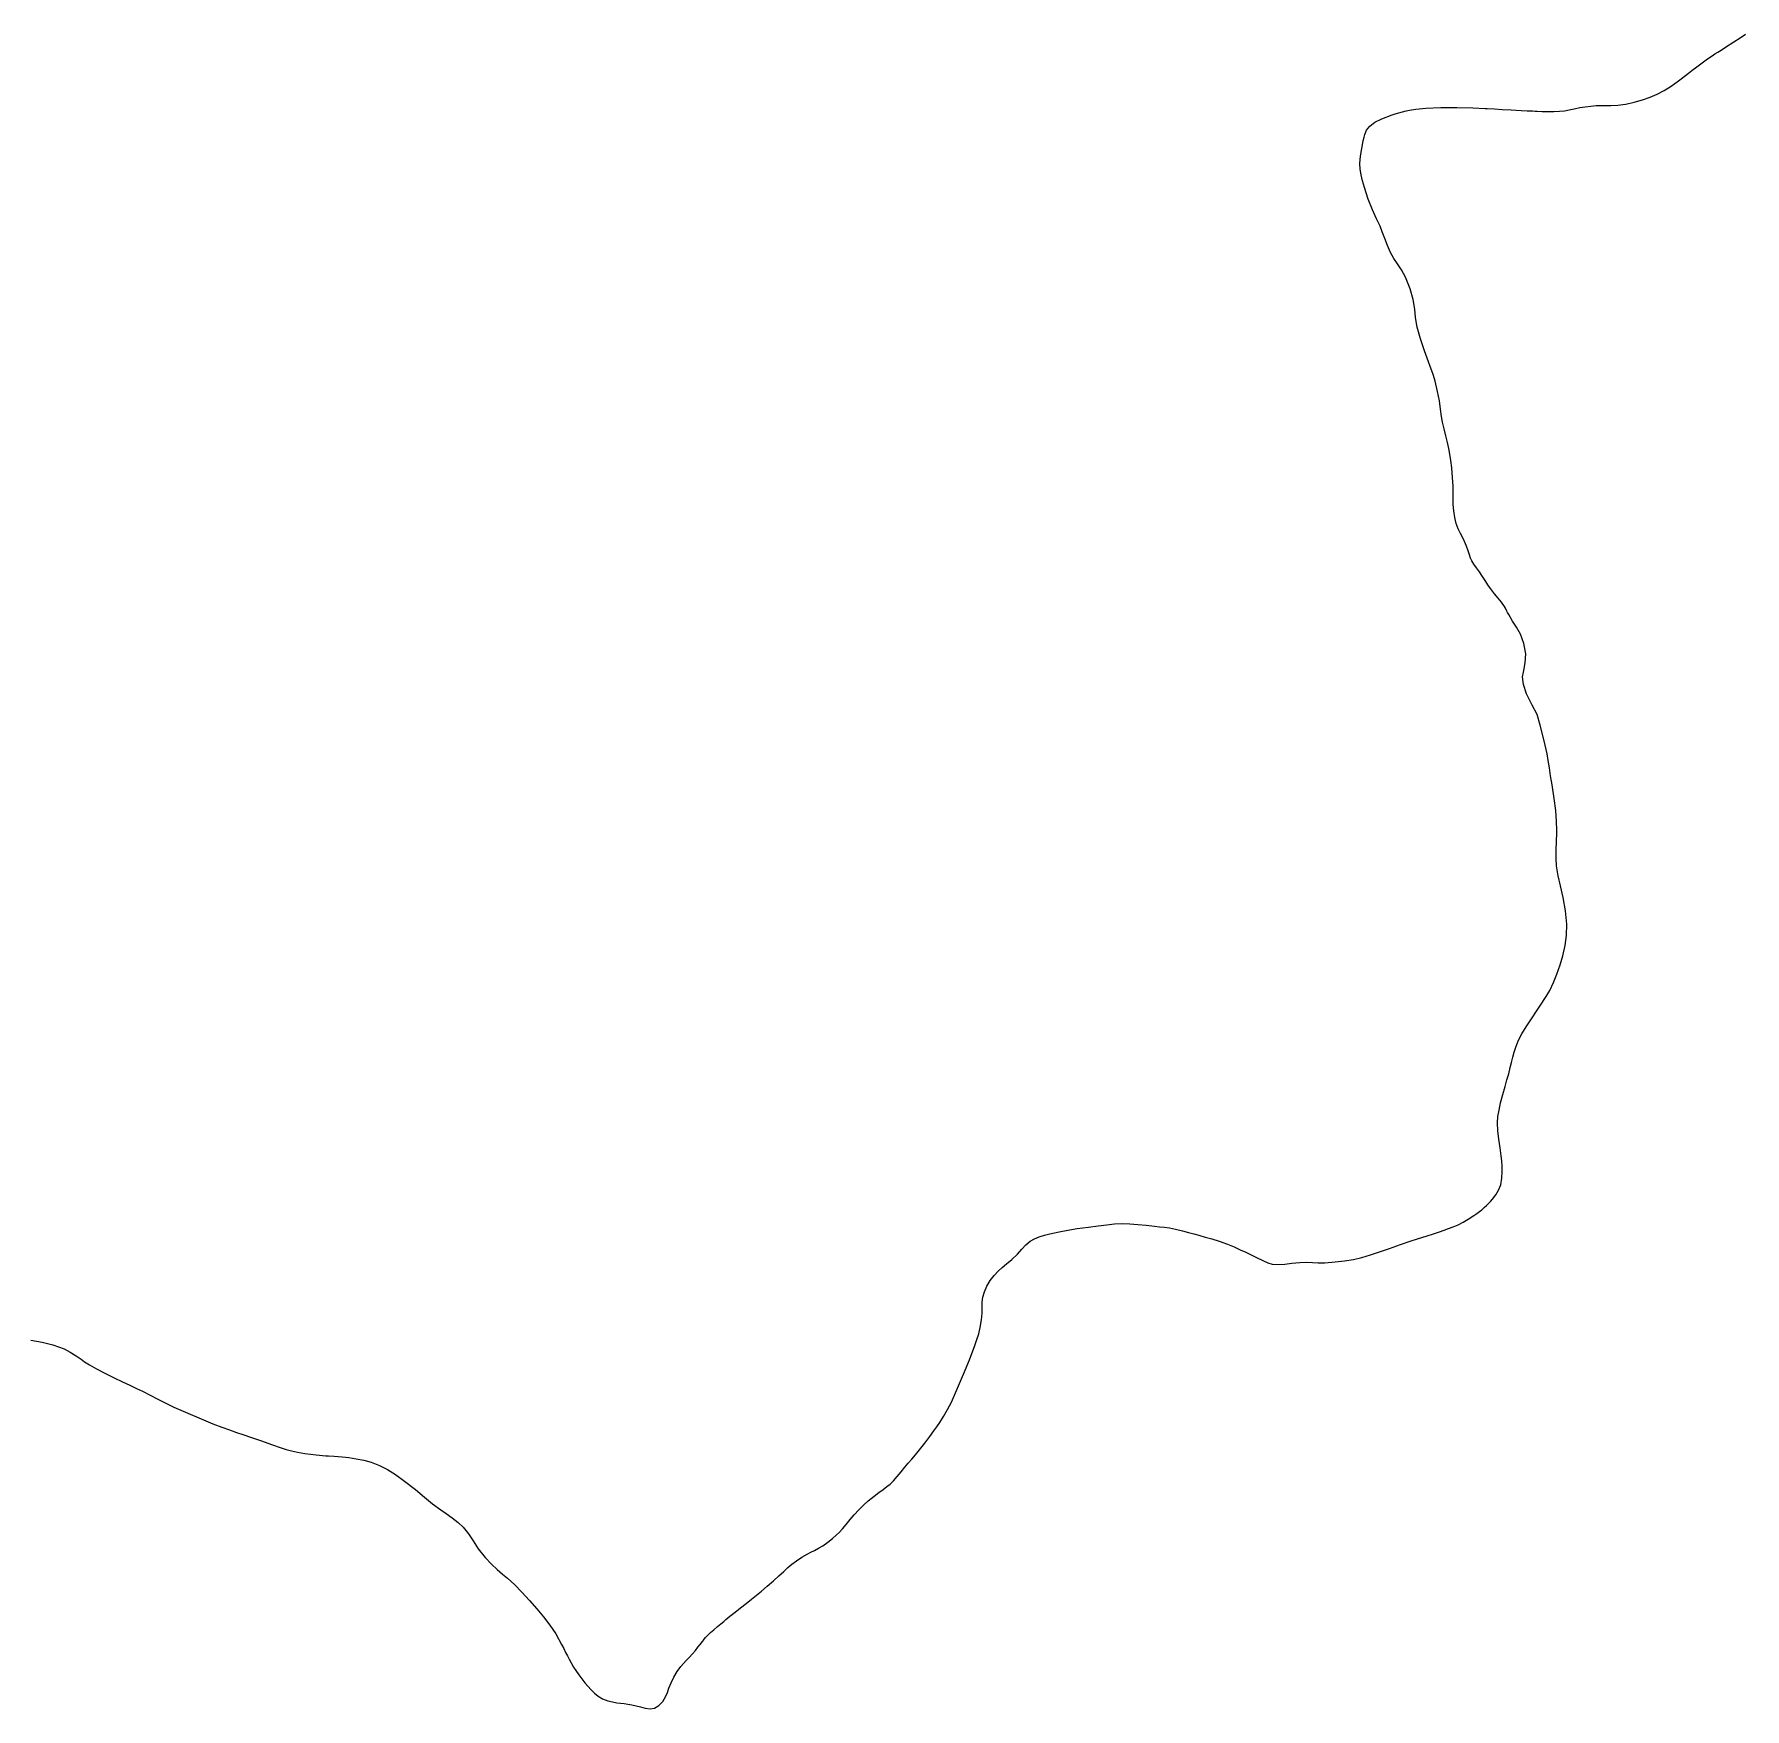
# Model space of a CAD drawing. Header units: inches. Extents: x 11258954 to 11313122, y 3645444 to 3695200.
# Drawn here: x 11274719 to 11275770, y 3692740 to 3693769 of the extents above; entities that cross this region are included whole.
import ezdxf

# ---------------------------------------------------------------- set-up
doc = ezdxf.new("R2010")
doc.units = ezdxf.units.IN
doc.header["$MEASUREMENT"] = 0
for name, color, linetype in [('CorporateLimit', 22, 'Continuous'), ('VotingPrecinct', 233, 'Continuous'), ('Ward', 133, 'Continuous')]:
    doc.layers.add(name, color=color, linetype=linetype)

msp = doc.modelspace()

# ---------------------------------------------------------------- linework, layer by layer
at = {"layer": 'CorporateLimit'}
msp.add_polyline3d([(11274717.0625, 3692966.5625, 0), (11274724.1565, 3692965.3125, 0), (11274730.6875, 3692963.8125, 0), (11274737.5625, 3692961.1875, 0), (11274741.2815, 3692959.1875, 0), (11274744.9065, 3692957, 0), (11274748, 3692954.9375, 0), (11274750.1875, 3692953.375, 0), (11274753.1565, 3692951.4375, 0), (11274757.4065, 3692949.0625, 0), (11274762.594, 3692946.375, 0), (11274768.375, 3692943.5625, 0), (11274773.5315, 3692941.0625, 0), (11274778, 3692938.9375, 0), (11274782, 3692937, 0), (11274785.7815, 3692935.1875, 0), (11274795.125, 3692930.3125, 0), (11274805.0625, 3692925.4375, 0), (11274829, 3692915.1875, 0), (11274834.4065, 3692913.1875, 0), (11274839.25, 3692911.4375, 0), (11274843.5625, 3692909.875, 0), (11274847.4065, 3692908.5625, 0), (11274852.6565, 3692906.75, 0), (11274858.7815, 3692904.6875, 0), (11274865.094, 3692902.5625, 0), (11274871, 3692900.5625, 0), (11274874.125, 3692899.5, 0), (11274877.2815, 3692898.5625, 0), (11274880.9065, 3692897.75, 0), (11274885.4065, 3692897, 0), (11274892.5625, 3692896.125, 0), (11274898.5, 3692895.625, 0), (11274900.0315, 3692895.5, 0), (11274903.625, 3692895.3125, 0), (11274908.4065, 3692895, 0), (11274912.469, 3692894.5625, 0), (11274917.0315, 3692893.8125, 0), (11274921.719, 3692892.8125, 0), (11274926.219, 3692891.5625, 0), (11274931.4065, 3692889.625, 0), (11274936.219, 3692887.25, 0), (11274941.1565, 3692884.0625, 0), (11274946.8125, 3692880, 0), (11274953.469, 3692874.8125, 0), (11274959.0315, 3692870.1875, 0), (11274964.0315, 3692866.125, 0), (11274969.0315, 3692862.375, 0), (11274972.4375, 3692860.0625, 0), (11274976.094, 3692857.4375, 0), (11274979.6875, 3692854.6875, 0), (11274982.844, 3692851.75, 0), (11274986.125, 3692847.6875, 0), (11274988.9375, 3692843.25, 0), (11274992.0315, 3692838.4375, 0), (11274996.219, 3692833.1875, 0), (11275000.125, 3692829.0625, 0), (11275003.719, 3692825.75, 0), (11275007, 3692822.9375, 0), (11275010.0315, 3692820.375, 0), (11275014.2815, 3692816.4375, 0), (11275018.9065, 3692811.75, 0), (11275023.5625, 3692806.6875, 0), (11275028.0315, 3692801.5625, 0), (11275032.1875, 3692796.625, 0), (11275035.969, 3692791.625, 0), (11275039.625, 3692786.125, 0), (11275043.25, 3692779.75, 0), (11275044.5625, 3692777.1875, 0), (11275045.75, 3692774.8125, 0), (11275046.8125, 3692772.625, 0), (11275047.844, 3692770.5625, 0), (11275050.5625, 3692765.8125, 0), (11275053.9065, 3692760.9375, 0), (11275057.594, 3692756.125, 0), (11275061.4375, 3692751.75, 0), (11275063.469, 3692749.6875, 0), (11275065.6875, 3692747.875, 0), (11275068.344, 3692746.375, 0), (11275071.6565, 3692745.125, 0), (11275074.5625, 3692744.375, 0), (11275077.125, 3692743.9375, 0), (11275079.4375, 3692743.625, 0), (11275081.6565, 3692743.375, 0), (11275083.969, 3692743.0625, 0), (11275086.4375, 3692742.5625, 0), (11275089, 3692742, 0), (11275091.6565, 3692741.375, 0), (11275094.6565, 3692740.625, 0), (11275097.594, 3692740.1875, 0), (11275100.4065, 3692740.5625, 0), (11275103.0625, 3692742.125, 0), (11275105.4065, 3692744.75, 0), (11275107.094, 3692747.5, 0), (11275108.3125, 3692750.25, 0), (11275109.25, 3692752.9375, 0), (11275110.5625, 3692756.1875, 0), (11275112.2815, 3692759.6875, 0), (11275114.2815, 3692763.0625, 0), (11275116.469, 3692766.125, 0), (11275118.0625, 3692768, 0), (11275119.75, 3692769.75, 0), (11275121.594, 3692771.6875, 0), (11275123.6565, 3692773.9375, 0), (11275125.5, 3692776.0625, 0), (11275127.0625, 3692777.9375, 0), (11275128.469, 3692779.75, 0), (11275129.844, 3692781.5625, 0), (11275129.9375, 3692781.6875, 0), (11275130.0315, 3692781.8125, 0), (11275130.1565, 3692782, 0), (11275130.25, 3692782.125, 0), (11275131.6565, 3692783.875, 0), (11275133.1565, 3692785.4375, 0), (11275134.844, 3692787, 0), (11275136.875, 3692788.75, 0), (11275139.094, 3692790.625, 0), (11275141.094, 3692792.3125, 0), (11275142.844, 3692793.75, 0), (11275144.25, 3692794.9375, 0), (11275146.719, 3692797, 0), (11275149.875, 3692799.5, 0), (11275153.2815, 3692802.25, 0), (11275156.6565, 3692804.9375, 0), (11275159.875, 3692807.5, 0), (11275162.9375, 3692809.9375, 0), (11275166.094, 3692812.5, 0), (11275169.6565, 3692815.5625, 0), (11275173.375, 3692818.8125, 0), (11275176.75, 3692821.875, 0), (11275179.75, 3692824.5625, 0), (11275182.2815, 3692826.9375, 0), (11275184.625, 3692828.9375, 0), (11275187.5625, 3692831.125, 0), (11275190.8125, 3692833.3125, 0), (11275194.0625, 3692835.1875, 0), (11275196.4065, 3692836.375, 0), (11275198.6875, 3692837.5, 0), (11275201.0625, 3692838.75, 0), (11275203.6875, 3692840.375, 0), (11275206.844, 3692842.625, 0), (11275209.6565, 3692844.8125, 0), (11275212.0315, 3692846.8125, 0), (11275213.875, 3692848.5625, 0), (11275215.8125, 3692850.6875, 0), (11275218.125, 3692853.375, 0), (11275220.594, 3692856.4375, 0), (11275223.094, 3692859.375, 0), (11275225.875, 3692862.4375, 0), (11275228.6565, 3692865.1875, 0), (11275231.6875, 3692867.875, 0), (11275235.2815, 3692870.75, 0), (11275238.125, 3692872.9375, 0), (11275240.7815, 3692874.875, 0), (11275243.125, 3692876.625, 0), (11275245.094, 3692878.1875, 0), (11275247.1875, 3692880.25, 0), (11275249.469, 3692882.875, 0), (11275251.8125, 3692885.75, 0), (11275254.094, 3692888.5625, 0), (11275256.25, 3692891.125, 0), (11275258.375, 3692893.5625, 0), (11275260.625, 3692896.1875, 0), (11275263.094, 3692899.1875, 0), (11275266.4065, 3692903.375, 0), (11275269.4375, 3692907.375, 0), (11275271.969, 3692910.8125, 0), (11275273.875, 3692913.375, 0), (11275275.625, 3692916, 0), (11275277.8125, 3692919.6875, 0), (11275280.2815, 3692923.9375, 0), (11275282.875, 3692928.5625, 0), (11275286.594, 3692937.1875, 0), (11275290.25, 3692945.8125, 0), (11275293.7815, 3692954.5, 0), (11275297.094, 3692963.375, 0), (11275298.4065, 3692967, 0), (11275299.5625, 3692970.5, 0), (11275300.5315, 3692974.3125, 0), (11275301.2815, 3692979, 0), (11275301.594, 3692983.1875, 0), (11275301.6565, 3692986.75, 0), (11275301.75, 3692989.9375, 0), (11275302.094, 3692993, 0), (11275303.0315, 3692996.375, 0), (11275304.5625, 3692999.8125, 0), (11275306.625, 3693003.1875, 0), (11275309.094, 3693006.375, 0), (11275311.5625, 3693009, 0), (11275314, 3693011.1875, 0), (11275316.6875, 3693013.4375, 0), (11275319.9065, 3693016.1875, 0), (11275323.2815, 3693019.5, 0), (11275325.969, 3693022.5, 0), (11275328.4065, 3693025.1875, 0), (11275331.094, 3693027.375, 0), (11275333.75, 3693028.8125, 0), (11275336.75, 3693030, 0), (11275339.969, 3693031, 0), (11275343.3125, 3693031.8125, 0), (11275349.0315, 3693033.125, 0), (11275354.375, 3693034.1875, 0), (11275360.094, 3693035.125, 0), (11275366.9065, 3693036, 0), (11275372.969, 3693036.75, 0), (11275378.219, 3693037.4375, 0), (11275383, 3693038, 0), (11275387.719, 3693038.1875, 0), (11275392.4375, 3693038.0625, 0), (11275397.4065, 3693037.6875, 0), (11275402.469, 3693037.1875, 0), (11275407.5315, 3693036.625, 0), (11275410.6875, 3693036.3125, 0), (11275413.6565, 3693036, 0), (11275416.844, 3693035.5625, 0), (11275420.5315, 3693034.8125, 0), (11275424.719, 3693033.8125, 0), (11275428.344, 3693032.8125, 0), (11275431.625, 3693031.875, 0), (11275434.719, 3693031, 0), (11275438.6565, 3693029.9375, 0), (11275442.844, 3693028.8125, 0), (11275447.344, 3693027.4375, 0), (11275452.3125, 3693025.625, 0), (11275456.594, 3693023.875, 0), (11275460.1875, 3693022.1875, 0), (11275463.6875, 3693020.5625, 0), (11275467.719, 3693018.625, 0), (11275471.0625, 3693017, 0), (11275473.3025, 3693015.8685, 0), (11275474.1565, 3693015.4375, 0), (11275477.094, 3693014.1875, 0), (11275479.9375, 3693013.375, 0), (11275483.625, 3693013.0625, 0), (11275487.5625, 3693013.375, 0), (11275491.875, 3693013.9375, 0), (11275496.75, 3693014.375, 0), (11275501, 3693014.4375, 0), (11275504.594, 3693014.3125, 0), (11275508.094, 3693014.125, 0), (11275512.125, 3693014.1875, 0), (11275518.5315, 3693014.625, 0), (11275524.375, 3693015.3125, 0), (11275529.8125, 3693016.25, 0), (11275534.9375, 3693017.375, 0), (11275540.3125, 3693018.9375, 0), (11275545.8125, 3693020.8125, 0), (11275551.844, 3693022.9375, 0), (11275558.75, 3693025.375, 0), (11275564.625, 3693027.375, 0), (11275569.6565, 3693029, 0), (11275574.4065, 3693030.5, 0), (11275579.5625, 3693032.1875, 0), (11275582.594, 3693033.1875, 0), (11275585.5, 3693034.1875, 0), (11275588.2815, 3693035.1875, 0), (11275590.969, 3693036.1875, 0), (11275594.0625, 3693037.5, 0), (11275597.094, 3693039.0625, 0), (11275600.2815, 3693040.875, 0), (11275603.75, 3693043.1875, 0), (11275605.594, 3693044.5, 0), (11275607.219, 3693045.625, 0), (11275608.6875, 3693046.75, 0), (11275610.1565, 3693048, 0), (11275611.5, 3693049.25, 0), (11275612.7815, 3693050.5625, 0), (11275614, 3693051.875, 0), (11275615.1565, 3693053.1875, 0), (11275617.25, 3693055.8125, 0), (11275618.969, 3693058.6875, 0), (11275620.25, 3693062.0625, 0), (11275620.969, 3693066.1875, 0), (11275621.219, 3693070.1875, 0), (11275621.1875, 3693073.5625, 0), (11275620.9375, 3693076.6875, 0), (11275620.5625, 3693079.8125, 0), (11275619.844, 3693084.8125, 0), (11275619.125, 3693090, 0), (11275618.5625, 3693095.125, 0), (11275618.375, 3693100, 0), (11275618.594, 3693103.9375, 0), (11275619.219, 3693107.9375, 0), (11275620.219, 3693112.3125, 0), (11275621.5625, 3693117.4375, 0), (11275622.9375, 3693122.375, 0), (11275624.094, 3693126.5, 0), (11275625.1565, 3693130.25, 0), (11275626.1565, 3693134, 0), (11275626.9375, 3693137.125, 0), (11275627.75, 3693140.375, 0), (11275628.594, 3693143.5625, 0), (11275629.5625, 3693146.625, 0), (11275631.25, 3693150.8125, 0), (11275633.3125, 3693154.75, 0), (11275635.9065, 3693159, 0), (11275639.1565, 3693164.0625, 0), (11275642.625, 3693169.3125, 0), (11275645.5625, 3693173.6875, 0), (11275646.9475, 3693175.8155, 0), (11275648.125, 3693177.625, 0), (11275650.375, 3693181.4375, 0), (11275652.6565, 3693186.1875, 0), (11275654.8125, 3693191.5, 0), (11275656.75, 3693197.125, 0), (11275658.375, 3693202.625, 0), (11275659.875, 3693208.9375, 0), (11275660.75, 3693215.25, 0), (11275660.875, 3693222.125, 0), (11275660.1565, 3693230.25, 0), (11275658.719, 3693238.5625, 0), (11275657.0625, 3693245.5625, 0), (11275655.5315, 3693251.8125, 0), (11275654.5625, 3693257.875, 0), (11275654.344, 3693262.5625, 0), (11275654.4375, 3693267.6875, 0), (11275654.625, 3693272.9375, 0), (11275654.7815, 3693278.0625, 0), (11275654.74, 3693279.918, 0), (11275654.625, 3693285.125, 0), (11275654.0315, 3693292, 0), (11275653.0625, 3693299.3125, 0), (11275651.7815, 3693307.6875, 0), (11275650.9375, 3693313.25, 0), (11275650.1875, 3693318.1875, 0), (11275649.469, 3693322.6875, 0), (11275648.7815, 3693326.6875, 0), (11275647.6565, 3693332, 0), (11275646.1565, 3693338, 0), (11275644.4065, 3693344.3125, 0), (11275642.5625, 3693350.875, 0), (11275639.5315, 3693356.5625, 0), (11275639.125, 3693357.375, 0), (11275636.1565, 3693363.5625, 0), (11275634.219, 3693369.25, 0), (11275633.75, 3693374.0625, 0), (11275634.2815, 3693376.9375, 0), (11275634.469, 3693378, 0), (11275635.344, 3693382.6875, 0), (11275635.625, 3693388.1875, 0), (11275634.5625, 3693394.5, 0), (11275632.4375, 3693400.1875, 0), (11275630.0625, 3693404.5625, 0), (11275627.594, 3693408.3125, 0), (11275625.1565, 3693412.3125, 0), (11275624.5, 3693413.5625, 0), (11275623.844, 3693414.875, 0), (11275623.219, 3693416.125, 0), (11275622.5625, 3693417.3125, 0), (11275620.8125, 3693419.875, 0), (11275618.7815, 3693422.375, 0), (11275616.5, 3693425.0625, 0), (11275613.969, 3693428.3125, 0), (11275612.375, 3693430.5625, 0), (11275611.125, 3693432.5625, 0), (11275609.969, 3693434.4375, 0), (11275608.75, 3693436.3125, 0), (11275607.1565, 3693438.625, 0), (11275605.4375, 3693441, 0), (11275603.844, 3693443.3125, 0), (11275602.5625, 3693445.3125, 0), (11275601.75, 3693447, 0), (11275601, 3693449, 0), (11275600.1875, 3693451.375, 0), (11275599.1565, 3693454.3125, 0), (11275597.344, 3693458.6875, 0), (11275595.6565, 3693462.0625, 0), (11275594.1875, 3693465, 0), (11275592.969, 3693468.125, 0), (11275592.0625, 3693471.9375, 0), (11275591.4375, 3693476, 0), (11275591.0625, 3693479.9375, 0), (11275590.969, 3693483.125, 0), (11275591, 3693486.8125, 0), (11275590.969, 3693491.25, 0), (11275590.719, 3693496.375, 0), (11275590.1565, 3693502.3125, 0), (11275589.5625, 3693507, 0), (11275588.969, 3693510.875, 0), (11275588.344, 3693514.375, 0), (11275587.5625, 3693517.9375, 0), (11275586.5625, 3693522.0625, 0), (11275585.5315, 3693526.375, 0), (11275584.594, 3693530.5, 0), (11275583.9375, 3693533.9375, 0), (11275583.3125, 3693538.375, 0), (11275582.5625, 3693543.5625, 0), (11275581.5, 3693549.375, 0), (11275579.9375, 3693555.6875, 0), (11275578.9065, 3693559.0625, 0), (11275577.9375, 3693562, 0), (11275576.969, 3693564.75, 0), (11275575.9375, 3693567.5, 0), (11275573.4375, 3693574.375, 0), (11275570.969, 3693581.75, 0), (11275569, 3693588.8125, 0), (11275567.9375, 3693594.75, 0), (11275567.4065, 3693599.875, 0), (11275566.4375, 3693605.8125, 0), (11275564.6565, 3693612.4375, 0), (11275561.75, 3693619.5, 0), (11275559.2815, 3693624, 0), (11275556.9065, 3693627.6875, 0), (11275554.625, 3693631.0625, 0), (11275552.5315, 3693634.75, 0), (11275550.6875, 3693638.875, 0), (11275549, 3693643.25, 0), (11275547.5, 3693647.375, 0), (11275546.1565, 3693650.75, 0), (11275544, 3693655.4375, 0), (11275541.469, 3693660.9375, 0), (11275538.875, 3693667.375, 0), (11275536.5315, 3693674.5625, 0), (11275535.4065, 3693678.6875, 0), (11275534.5, 3693682.3125, 0), (11275533.9375, 3693685.8125, 0), (11275533.75, 3693689.3125, 0), (11275534.094, 3693693.875, 0), (11275534.875, 3693698.625, 0), (11275535.844, 3693703.1875, 0), (11275536.3615, 3693705.4365, 0), (11275536.75, 3693707.125, 0), (11275537.8125, 3693709.8125, 0), (11275539.844, 3693712.375, 0), (11275542.9375, 3693714.6875, 0), (11275547.1565, 3693716.75, 0), (11275553.6565, 3693719.1875, 0), (11275555.5, 3693719.875, 0), (11275562.219, 3693721.75, 0), (11275564.25, 3693722.125, 0), (11275568.1565, 3693722.8125, 0), (11275574.1565, 3693723.375, 0), (11275583.4065, 3693723.6875, 0), (11275589.5315, 3693723.6875, 0), (11275593.4065, 3693723.6875, 0), (11275603.219, 3693723.5, 0), (11275610.719, 3693723.1875, 0), (11275611.969, 3693723.125, 0), (11275616.4375, 3693722.875, 0), (11275621.25, 3693722.5625, 0), (11275626.625, 3693722.25, 0), (11275632.75, 3693721.9375, 0), (11275636.5, 3693721.75, 0), (11275639.719, 3693721.625, 0), (11275641.5, 3693721.5625, 0), (11275642.719, 3693721.5, 0), (11275645.7815, 3693721.375, 0), (11275652.875, 3693721.3125, 0), (11275656.3125, 3693721.4375, 0), (11275659.375, 3693721.75, 0), (11275662.25, 3693722.25, 0), (11275665.344, 3693723, 0), (11275668.875, 3693723.75, 0), (11275678.9065, 3693724.875, 0), (11275683.6875, 3693724.9375, 0), (11275685.4905, 3693724.9375, 0), (11275685.828, 3693724.9375, 0), (11275687.969, 3693724.9375, 0), (11275692.1875, 3693725.125, 0), (11275696.9375, 3693725.8125, 0), (11275697.125, 3693725.8125, 0), (11275702.25, 3693726.9375, 0), (11275707.375, 3693728.4375, 0), (11275712.1875, 3693730.125, 0), (11275716.469, 3693731.9375, 0), (11275720.6565, 3693734.125, 0), (11275724.9375, 3693736.8125, 0), (11275729.594, 3693740.125, 0), (11275731.875, 3693741.875, 0), (11275732.1565, 3693742.125, 0), (11275733.875, 3693743.4375, 0), (11275735.719, 3693744.875, 0), (11275737.594, 3693746.375, 0), (11275740.75, 3693748.8125, 0), (11275744.0625, 3693751.25, 0), (11275747.2815, 3693753.625, 0), (11275750.1875, 3693755.5625, 0), (11275751.844, 3693756.625, 0), (11275753.594, 3693757.6875, 0), (11275755.719, 3693759, 0), (11275758.375, 3693760.75, 0), (11275763.4375, 3693764.0625, 0), (11275767.344, 3693766.5625, 0), (11275770.6875, 3693768.75, 0)], dxfattribs=at)
at = {"layer": 'VotingPrecinct'}
msp.add_polyline3d([(11274717.0625, 3692966.5625, 0), (11274724.1565, 3692965.3125, 0), (11274730.6875, 3692963.8125, 0), (11274737.5625, 3692961.1875, 0), (11274741.2815, 3692959.1875, 0), (11274744.9065, 3692957, 0), (11274748, 3692954.9375, 0), (11274750.1875, 3692953.375, 0), (11274753.1565, 3692951.4375, 0), (11274757.4065, 3692949.0625, 0), (11274762.594, 3692946.375, 0), (11274768.375, 3692943.5625, 0), (11274773.5315, 3692941.0625, 0), (11274778, 3692938.9375, 0), (11274782, 3692937, 0), (11274785.7815, 3692935.1875, 0), (11274795.125, 3692930.3125, 0), (11274805.0625, 3692925.4375, 0), (11274829, 3692915.1875, 0), (11274834.4065, 3692913.1875, 0), (11274839.25, 3692911.4375, 0), (11274843.5625, 3692909.875, 0), (11274847.4065, 3692908.5625, 0), (11274852.6565, 3692906.75, 0), (11274858.7815, 3692904.6875, 0), (11274865.094, 3692902.5625, 0), (11274871, 3692900.5625, 0), (11274874.125, 3692899.5, 0), (11274877.2815, 3692898.5625, 0), (11274880.9065, 3692897.75, 0), (11274885.4065, 3692897, 0), (11274892.5625, 3692896.125, 0), (11274898.5, 3692895.625, 0), (11274900.0315, 3692895.5, 0), (11274903.625, 3692895.3125, 0), (11274908.4065, 3692895, 0), (11274912.469, 3692894.5625, 0), (11274917.0315, 3692893.8125, 0), (11274921.719, 3692892.8125, 0), (11274926.219, 3692891.5625, 0), (11274931.4065, 3692889.625, 0), (11274936.219, 3692887.25, 0), (11274941.1565, 3692884.0625, 0), (11274946.8125, 3692880, 0), (11274953.469, 3692874.8125, 0), (11274959.0315, 3692870.1875, 0), (11274964.0315, 3692866.125, 0), (11274969.0315, 3692862.375, 0), (11274972.4375, 3692860.0625, 0), (11274976.094, 3692857.4375, 0), (11274979.6875, 3692854.6875, 0), (11274982.844, 3692851.75, 0), (11274986.125, 3692847.6875, 0), (11274988.9375, 3692843.25, 0), (11274992.0315, 3692838.4375, 0), (11274996.219, 3692833.1875, 0), (11275000.125, 3692829.0625, 0), (11275003.719, 3692825.75, 0), (11275007, 3692822.9375, 0), (11275010.0315, 3692820.375, 0), (11275014.2815, 3692816.4375, 0), (11275018.9065, 3692811.75, 0), (11275023.5625, 3692806.6875, 0), (11275028.0315, 3692801.5625, 0), (11275032.1875, 3692796.625, 0), (11275035.969, 3692791.625, 0), (11275039.625, 3692786.125, 0), (11275043.25, 3692779.75, 0), (11275044.5625, 3692777.1875, 0), (11275045.75, 3692774.8125, 0), (11275046.8125, 3692772.625, 0), (11275047.844, 3692770.5625, 0), (11275050.5625, 3692765.8125, 0), (11275053.9065, 3692760.9375, 0), (11275057.594, 3692756.125, 0), (11275061.4375, 3692751.75, 0), (11275063.469, 3692749.6875, 0), (11275065.6875, 3692747.875, 0), (11275068.344, 3692746.375, 0), (11275071.6565, 3692745.125, 0), (11275074.5625, 3692744.375, 0), (11275077.125, 3692743.9375, 0), (11275079.4375, 3692743.625, 0), (11275081.6565, 3692743.375, 0), (11275083.969, 3692743.0625, 0), (11275086.4375, 3692742.5625, 0), (11275089, 3692742, 0), (11275091.6565, 3692741.375, 0), (11275094.6565, 3692740.625, 0), (11275097.594, 3692740.1875, 0), (11275100.4065, 3692740.5625, 0), (11275103.0625, 3692742.125, 0), (11275105.4065, 3692744.75, 0), (11275107.094, 3692747.5, 0), (11275108.3125, 3692750.25, 0), (11275109.25, 3692752.9375, 0), (11275110.5625, 3692756.1875, 0), (11275112.2815, 3692759.6875, 0), (11275114.2815, 3692763.0625, 0), (11275116.469, 3692766.125, 0), (11275118.0625, 3692768, 0), (11275119.75, 3692769.75, 0), (11275121.594, 3692771.6875, 0), (11275123.6565, 3692773.9375, 0), (11275125.5, 3692776.0625, 0), (11275127.0625, 3692777.9375, 0), (11275128.469, 3692779.75, 0), (11275129.844, 3692781.5625, 0), (11275129.9375, 3692781.6875, 0), (11275130.0315, 3692781.8125, 0), (11275130.1565, 3692782, 0), (11275130.25, 3692782.125, 0), (11275131.6565, 3692783.875, 0), (11275133.1565, 3692785.4375, 0), (11275134.844, 3692787, 0), (11275136.875, 3692788.75, 0), (11275139.094, 3692790.625, 0), (11275141.094, 3692792.3125, 0), (11275142.844, 3692793.75, 0), (11275144.25, 3692794.9375, 0), (11275146.719, 3692797, 0), (11275149.875, 3692799.5, 0), (11275153.2815, 3692802.25, 0), (11275156.6565, 3692804.9375, 0), (11275159.875, 3692807.5, 0), (11275162.9375, 3692809.9375, 0), (11275166.094, 3692812.5, 0), (11275169.6565, 3692815.5625, 0), (11275173.375, 3692818.8125, 0), (11275176.75, 3692821.875, 0), (11275179.75, 3692824.5625, 0), (11275182.2815, 3692826.9375, 0), (11275184.625, 3692828.9375, 0), (11275187.5625, 3692831.125, 0), (11275190.8125, 3692833.3125, 0), (11275194.0625, 3692835.1875, 0), (11275196.4065, 3692836.375, 0), (11275198.6875, 3692837.5, 0), (11275201.0625, 3692838.75, 0), (11275203.6875, 3692840.375, 0), (11275206.844, 3692842.625, 0), (11275209.6565, 3692844.8125, 0), (11275212.0315, 3692846.8125, 0), (11275213.875, 3692848.5625, 0), (11275215.8125, 3692850.6875, 0), (11275218.125, 3692853.375, 0), (11275220.594, 3692856.4375, 0), (11275223.094, 3692859.375, 0), (11275225.875, 3692862.4375, 0), (11275228.6565, 3692865.1875, 0), (11275231.6875, 3692867.875, 0), (11275235.2815, 3692870.75, 0), (11275238.125, 3692872.9375, 0), (11275240.7815, 3692874.875, 0), (11275243.125, 3692876.625, 0), (11275245.094, 3692878.1875, 0), (11275247.1875, 3692880.25, 0), (11275249.469, 3692882.875, 0), (11275251.8125, 3692885.75, 0), (11275254.094, 3692888.5625, 0), (11275256.25, 3692891.125, 0), (11275258.375, 3692893.5625, 0), (11275260.625, 3692896.1875, 0), (11275263.094, 3692899.1875, 0), (11275266.4065, 3692903.375, 0), (11275269.4375, 3692907.375, 0), (11275271.969, 3692910.8125, 0), (11275273.875, 3692913.375, 0), (11275275.625, 3692916, 0), (11275277.8125, 3692919.6875, 0), (11275280.2815, 3692923.9375, 0), (11275282.875, 3692928.5625, 0), (11275286.594, 3692937.1875, 0), (11275290.25, 3692945.8125, 0), (11275293.7815, 3692954.5, 0), (11275297.094, 3692963.375, 0), (11275298.4065, 3692967, 0), (11275299.5625, 3692970.5, 0), (11275300.5315, 3692974.3125, 0), (11275301.2815, 3692979, 0), (11275301.594, 3692983.1875, 0), (11275301.6565, 3692986.75, 0), (11275301.75, 3692989.9375, 0), (11275302.094, 3692993, 0), (11275303.0315, 3692996.375, 0), (11275304.5625, 3692999.8125, 0), (11275306.625, 3693003.1875, 0), (11275309.094, 3693006.375, 0), (11275311.5625, 3693009, 0), (11275314, 3693011.1875, 0), (11275316.6875, 3693013.4375, 0), (11275319.9065, 3693016.1875, 0), (11275323.2815, 3693019.5, 0), (11275325.969, 3693022.5, 0), (11275328.4065, 3693025.1875, 0), (11275331.094, 3693027.375, 0), (11275333.75, 3693028.8125, 0), (11275336.75, 3693030, 0), (11275339.969, 3693031, 0), (11275343.3125, 3693031.8125, 0), (11275349.0315, 3693033.125, 0), (11275354.375, 3693034.1875, 0), (11275360.094, 3693035.125, 0), (11275366.9065, 3693036, 0), (11275372.969, 3693036.75, 0), (11275378.219, 3693037.4375, 0), (11275383, 3693038, 0), (11275387.719, 3693038.1875, 0), (11275392.4375, 3693038.0625, 0), (11275397.4065, 3693037.6875, 0), (11275402.469, 3693037.1875, 0), (11275407.5315, 3693036.625, 0), (11275410.6875, 3693036.3125, 0), (11275413.6565, 3693036, 0), (11275416.844, 3693035.5625, 0), (11275420.5315, 3693034.8125, 0), (11275424.719, 3693033.8125, 0), (11275428.344, 3693032.8125, 0), (11275431.625, 3693031.875, 0), (11275434.719, 3693031, 0), (11275438.6565, 3693029.9375, 0), (11275442.844, 3693028.8125, 0), (11275447.344, 3693027.4375, 0), (11275452.3125, 3693025.625, 0), (11275456.594, 3693023.875, 0), (11275460.1875, 3693022.1875, 0), (11275463.6875, 3693020.5625, 0), (11275467.719, 3693018.625, 0), (11275471.0625, 3693017, 0), (11275473.3025, 3693015.8685, 0), (11275474.1565, 3693015.4375, 0), (11275477.094, 3693014.1875, 0), (11275479.9375, 3693013.375, 0), (11275483.625, 3693013.0625, 0), (11275487.5625, 3693013.375, 0), (11275491.875, 3693013.9375, 0), (11275496.75, 3693014.375, 0), (11275501, 3693014.4375, 0), (11275504.594, 3693014.3125, 0), (11275508.094, 3693014.125, 0), (11275512.125, 3693014.1875, 0), (11275518.5315, 3693014.625, 0), (11275524.375, 3693015.3125, 0), (11275529.8125, 3693016.25, 0), (11275534.9375, 3693017.375, 0), (11275540.3125, 3693018.9375, 0), (11275545.8125, 3693020.8125, 0), (11275551.844, 3693022.9375, 0), (11275558.75, 3693025.375, 0), (11275564.625, 3693027.375, 0), (11275569.6565, 3693029, 0), (11275574.4065, 3693030.5, 0), (11275579.5625, 3693032.1875, 0), (11275582.594, 3693033.1875, 0), (11275585.5, 3693034.1875, 0), (11275588.2815, 3693035.1875, 0), (11275590.969, 3693036.1875, 0), (11275594.0625, 3693037.5, 0), (11275597.094, 3693039.0625, 0), (11275600.2815, 3693040.875, 0), (11275603.75, 3693043.1875, 0), (11275605.594, 3693044.5, 0), (11275607.219, 3693045.625, 0), (11275608.6875, 3693046.75, 0), (11275610.1565, 3693048, 0), (11275611.5, 3693049.25, 0), (11275612.7815, 3693050.5625, 0), (11275614, 3693051.875, 0), (11275615.1565, 3693053.1875, 0), (11275617.25, 3693055.8125, 0), (11275618.969, 3693058.6875, 0), (11275620.25, 3693062.0625, 0), (11275620.969, 3693066.1875, 0), (11275621.219, 3693070.1875, 0), (11275621.1875, 3693073.5625, 0), (11275620.9375, 3693076.6875, 0), (11275620.5625, 3693079.8125, 0), (11275619.844, 3693084.8125, 0), (11275619.125, 3693090, 0), (11275618.5625, 3693095.125, 0), (11275618.375, 3693100, 0), (11275618.594, 3693103.9375, 0), (11275619.219, 3693107.9375, 0), (11275620.219, 3693112.3125, 0), (11275621.5625, 3693117.4375, 0), (11275622.9375, 3693122.375, 0), (11275624.094, 3693126.5, 0), (11275625.1565, 3693130.25, 0), (11275626.1565, 3693134, 0), (11275626.9375, 3693137.125, 0), (11275627.75, 3693140.375, 0), (11275628.594, 3693143.5625, 0), (11275629.5625, 3693146.625, 0), (11275631.25, 3693150.8125, 0), (11275633.3125, 3693154.75, 0), (11275635.9065, 3693159, 0), (11275639.1565, 3693164.0625, 0), (11275642.625, 3693169.3125, 0), (11275645.5625, 3693173.6875, 0), (11275646.9475, 3693175.8155, 0), (11275648.125, 3693177.625, 0), (11275650.375, 3693181.4375, 0), (11275652.6565, 3693186.1875, 0), (11275654.8125, 3693191.5, 0), (11275656.75, 3693197.125, 0), (11275658.375, 3693202.625, 0), (11275659.875, 3693208.9375, 0), (11275660.75, 3693215.25, 0), (11275660.875, 3693222.125, 0), (11275660.1565, 3693230.25, 0), (11275658.719, 3693238.5625, 0), (11275657.0625, 3693245.5625, 0), (11275655.5315, 3693251.8125, 0), (11275654.5625, 3693257.875, 0), (11275654.344, 3693262.5625, 0), (11275654.4375, 3693267.6875, 0), (11275654.625, 3693272.9375, 0), (11275654.7815, 3693278.0625, 0), (11275654.74, 3693279.918, 0), (11275654.625, 3693285.125, 0), (11275654.0315, 3693292, 0), (11275653.0625, 3693299.3125, 0), (11275651.7815, 3693307.6875, 0), (11275650.9375, 3693313.25, 0), (11275650.1875, 3693318.1875, 0), (11275649.469, 3693322.6875, 0), (11275648.7815, 3693326.6875, 0), (11275647.6565, 3693332, 0), (11275646.1565, 3693338, 0), (11275644.4065, 3693344.3125, 0), (11275642.5625, 3693350.875, 0), (11275639.5315, 3693356.5625, 0), (11275639.125, 3693357.375, 0), (11275636.1565, 3693363.5625, 0), (11275634.219, 3693369.25, 0), (11275633.75, 3693374.0625, 0), (11275634.2815, 3693376.9375, 0), (11275634.469, 3693378, 0), (11275635.344, 3693382.6875, 0), (11275635.625, 3693388.1875, 0), (11275634.5625, 3693394.5, 0), (11275632.4375, 3693400.1875, 0), (11275630.0625, 3693404.5625, 0), (11275627.594, 3693408.3125, 0), (11275625.1565, 3693412.3125, 0), (11275624.5, 3693413.5625, 0), (11275623.844, 3693414.875, 0), (11275623.219, 3693416.125, 0), (11275622.5625, 3693417.3125, 0), (11275620.8125, 3693419.875, 0), (11275618.7815, 3693422.375, 0), (11275616.5, 3693425.0625, 0), (11275613.969, 3693428.3125, 0), (11275612.375, 3693430.5625, 0), (11275611.125, 3693432.5625, 0), (11275609.969, 3693434.4375, 0), (11275608.75, 3693436.3125, 0), (11275607.1565, 3693438.625, 0), (11275605.4375, 3693441, 0), (11275603.844, 3693443.3125, 0), (11275602.5625, 3693445.3125, 0), (11275601.75, 3693447, 0), (11275601, 3693449, 0), (11275600.1875, 3693451.375, 0), (11275599.1565, 3693454.3125, 0), (11275597.344, 3693458.6875, 0), (11275595.6565, 3693462.0625, 0), (11275594.1875, 3693465, 0), (11275592.969, 3693468.125, 0), (11275592.0625, 3693471.9375, 0), (11275591.4375, 3693476, 0), (11275591.0625, 3693479.9375, 0), (11275590.969, 3693483.125, 0), (11275591, 3693486.8125, 0), (11275590.969, 3693491.25, 0), (11275590.719, 3693496.375, 0), (11275590.1565, 3693502.3125, 0), (11275589.5625, 3693507, 0), (11275588.969, 3693510.875, 0), (11275588.344, 3693514.375, 0), (11275587.5625, 3693517.9375, 0), (11275586.5625, 3693522.0625, 0), (11275585.5315, 3693526.375, 0), (11275584.594, 3693530.5, 0), (11275583.9375, 3693533.9375, 0), (11275583.3125, 3693538.375, 0), (11275582.5625, 3693543.5625, 0), (11275581.5, 3693549.375, 0), (11275579.9375, 3693555.6875, 0), (11275578.9065, 3693559.0625, 0), (11275577.9375, 3693562, 0), (11275576.969, 3693564.75, 0), (11275575.9375, 3693567.5, 0), (11275573.4375, 3693574.375, 0), (11275570.969, 3693581.75, 0), (11275569, 3693588.8125, 0), (11275567.9375, 3693594.75, 0), (11275567.4065, 3693599.875, 0), (11275566.4375, 3693605.8125, 0), (11275564.6565, 3693612.4375, 0), (11275561.75, 3693619.5, 0), (11275559.2815, 3693624, 0), (11275556.9065, 3693627.6875, 0), (11275554.625, 3693631.0625, 0), (11275552.5315, 3693634.75, 0), (11275550.6875, 3693638.875, 0), (11275549, 3693643.25, 0), (11275547.5, 3693647.375, 0), (11275546.1565, 3693650.75, 0), (11275544, 3693655.4375, 0), (11275541.469, 3693660.9375, 0), (11275538.875, 3693667.375, 0), (11275536.5315, 3693674.5625, 0), (11275535.4065, 3693678.6875, 0), (11275534.5, 3693682.3125, 0), (11275533.9375, 3693685.8125, 0), (11275533.75, 3693689.3125, 0), (11275534.094, 3693693.875, 0), (11275534.875, 3693698.625, 0), (11275535.844, 3693703.1875, 0), (11275536.3615, 3693705.4365, 0), (11275536.75, 3693707.125, 0), (11275537.8125, 3693709.8125, 0), (11275539.844, 3693712.375, 0), (11275542.9375, 3693714.6875, 0), (11275547.1565, 3693716.75, 0), (11275553.6565, 3693719.1875, 0), (11275555.5, 3693719.875, 0), (11275562.219, 3693721.75, 0), (11275564.25, 3693722.125, 0), (11275568.1565, 3693722.8125, 0), (11275574.1565, 3693723.375, 0), (11275583.4065, 3693723.6875, 0), (11275589.5315, 3693723.6875, 0), (11275593.4065, 3693723.6875, 0), (11275603.219, 3693723.5, 0), (11275610.719, 3693723.1875, 0), (11275611.969, 3693723.125, 0), (11275616.4375, 3693722.875, 0), (11275621.25, 3693722.5625, 0), (11275626.625, 3693722.25, 0), (11275632.75, 3693721.9375, 0), (11275636.5, 3693721.75, 0), (11275639.719, 3693721.625, 0), (11275641.5, 3693721.5625, 0), (11275642.719, 3693721.5, 0), (11275645.7815, 3693721.375, 0), (11275652.875, 3693721.3125, 0), (11275656.3125, 3693721.4375, 0), (11275659.375, 3693721.75, 0), (11275662.25, 3693722.25, 0), (11275665.344, 3693723, 0), (11275668.875, 3693723.75, 0), (11275678.9065, 3693724.875, 0), (11275683.6875, 3693724.9375, 0), (11275685.4905, 3693724.9375, 0), (11275685.828, 3693724.9375, 0), (11275687.969, 3693724.9375, 0), (11275692.1875, 3693725.125, 0), (11275696.9375, 3693725.8125, 0), (11275697.125, 3693725.8125, 0), (11275702.25, 3693726.9375, 0), (11275707.375, 3693728.4375, 0), (11275712.1875, 3693730.125, 0), (11275716.469, 3693731.9375, 0), (11275720.6565, 3693734.125, 0), (11275724.9375, 3693736.8125, 0), (11275729.594, 3693740.125, 0), (11275731.875, 3693741.875, 0), (11275732.1565, 3693742.125, 0), (11275733.875, 3693743.4375, 0), (11275735.719, 3693744.875, 0), (11275737.594, 3693746.375, 0), (11275740.75, 3693748.8125, 0), (11275744.0625, 3693751.25, 0), (11275747.2815, 3693753.625, 0), (11275750.1875, 3693755.5625, 0), (11275751.844, 3693756.625, 0), (11275753.594, 3693757.6875, 0), (11275755.719, 3693759, 0), (11275758.375, 3693760.75, 0), (11275763.4375, 3693764.0625, 0), (11275767.344, 3693766.5625, 0), (11275770.6875, 3693768.75, 0)], dxfattribs=at)
at = {"layer": 'Ward'}
msp.add_polyline3d([(11274717.0625, 3692966.5625, 0), (11274724.1565, 3692965.3125, 0), (11274730.6875, 3692963.8125, 0), (11274737.5625, 3692961.1875, 0), (11274741.2815, 3692959.1875, 0), (11274744.9065, 3692957, 0), (11274748, 3692954.9375, 0), (11274750.1875, 3692953.375, 0), (11274753.1565, 3692951.4375, 0), (11274757.4065, 3692949.0625, 0), (11274762.594, 3692946.375, 0), (11274768.375, 3692943.5625, 0), (11274773.5315, 3692941.0625, 0), (11274778, 3692938.9375, 0), (11274782, 3692937, 0), (11274785.7815, 3692935.1875, 0), (11274795.125, 3692930.3125, 0), (11274805.0625, 3692925.4375, 0), (11274829, 3692915.1875, 0), (11274834.4065, 3692913.1875, 0), (11274839.25, 3692911.4375, 0), (11274843.5625, 3692909.875, 0), (11274847.4065, 3692908.5625, 0), (11274852.6565, 3692906.75, 0), (11274858.7815, 3692904.6875, 0), (11274865.094, 3692902.5625, 0), (11274871, 3692900.5625, 0), (11274874.125, 3692899.5, 0), (11274877.2815, 3692898.5625, 0), (11274880.9065, 3692897.75, 0), (11274885.4065, 3692897, 0), (11274892.5625, 3692896.125, 0), (11274898.5, 3692895.625, 0), (11274900.0315, 3692895.5, 0), (11274903.625, 3692895.3125, 0), (11274908.4065, 3692895, 0), (11274912.469, 3692894.5625, 0), (11274917.0315, 3692893.8125, 0), (11274921.719, 3692892.8125, 0), (11274926.219, 3692891.5625, 0), (11274931.4065, 3692889.625, 0), (11274936.219, 3692887.25, 0), (11274941.1565, 3692884.0625, 0), (11274946.8125, 3692880, 0), (11274953.469, 3692874.8125, 0), (11274959.0315, 3692870.1875, 0), (11274964.0315, 3692866.125, 0), (11274969.0315, 3692862.375, 0), (11274972.4375, 3692860.0625, 0), (11274976.094, 3692857.4375, 0), (11274979.6875, 3692854.6875, 0), (11274982.844, 3692851.75, 0), (11274986.125, 3692847.6875, 0), (11274988.9375, 3692843.25, 0), (11274992.0315, 3692838.4375, 0), (11274996.219, 3692833.1875, 0), (11275000.125, 3692829.0625, 0), (11275003.719, 3692825.75, 0), (11275007, 3692822.9375, 0), (11275010.0315, 3692820.375, 0), (11275014.2815, 3692816.4375, 0), (11275018.9065, 3692811.75, 0), (11275023.5625, 3692806.6875, 0), (11275028.0315, 3692801.5625, 0), (11275032.1875, 3692796.625, 0), (11275035.969, 3692791.625, 0), (11275039.625, 3692786.125, 0), (11275043.25, 3692779.75, 0), (11275044.5625, 3692777.1875, 0), (11275045.75, 3692774.8125, 0), (11275046.8125, 3692772.625, 0), (11275047.844, 3692770.5625, 0), (11275050.5625, 3692765.8125, 0), (11275053.9065, 3692760.9375, 0), (11275057.594, 3692756.125, 0), (11275061.4375, 3692751.75, 0), (11275063.469, 3692749.6875, 0), (11275065.6875, 3692747.875, 0), (11275068.344, 3692746.375, 0), (11275071.6565, 3692745.125, 0), (11275074.5625, 3692744.375, 0), (11275077.125, 3692743.9375, 0), (11275079.4375, 3692743.625, 0), (11275081.6565, 3692743.375, 0), (11275083.969, 3692743.0625, 0), (11275086.4375, 3692742.5625, 0), (11275089, 3692742, 0), (11275091.6565, 3692741.375, 0), (11275094.6565, 3692740.625, 0), (11275097.594, 3692740.1875, 0), (11275100.4065, 3692740.5625, 0), (11275103.0625, 3692742.125, 0), (11275105.4065, 3692744.75, 0), (11275107.094, 3692747.5, 0), (11275108.3125, 3692750.25, 0), (11275109.25, 3692752.9375, 0), (11275110.5625, 3692756.1875, 0), (11275112.2815, 3692759.6875, 0), (11275114.2815, 3692763.0625, 0), (11275116.469, 3692766.125, 0), (11275118.0625, 3692768, 0), (11275119.75, 3692769.75, 0), (11275121.594, 3692771.6875, 0), (11275123.6565, 3692773.9375, 0), (11275125.5, 3692776.0625, 0), (11275127.0625, 3692777.9375, 0), (11275128.469, 3692779.75, 0), (11275129.844, 3692781.5625, 0), (11275129.9375, 3692781.6875, 0), (11275130.0315, 3692781.8125, 0), (11275130.1565, 3692782, 0), (11275130.25, 3692782.125, 0), (11275131.6565, 3692783.875, 0), (11275133.1565, 3692785.4375, 0), (11275134.844, 3692787, 0), (11275136.875, 3692788.75, 0), (11275139.094, 3692790.625, 0), (11275141.094, 3692792.3125, 0), (11275142.844, 3692793.75, 0), (11275144.25, 3692794.9375, 0), (11275146.719, 3692797, 0), (11275149.875, 3692799.5, 0), (11275153.2815, 3692802.25, 0), (11275156.6565, 3692804.9375, 0), (11275159.875, 3692807.5, 0), (11275162.9375, 3692809.9375, 0), (11275166.094, 3692812.5, 0), (11275169.6565, 3692815.5625, 0), (11275173.375, 3692818.8125, 0), (11275176.75, 3692821.875, 0), (11275179.75, 3692824.5625, 0), (11275182.2815, 3692826.9375, 0), (11275184.625, 3692828.9375, 0), (11275187.5625, 3692831.125, 0), (11275190.8125, 3692833.3125, 0), (11275194.0625, 3692835.1875, 0), (11275196.4065, 3692836.375, 0), (11275198.6875, 3692837.5, 0), (11275201.0625, 3692838.75, 0), (11275203.6875, 3692840.375, 0), (11275206.844, 3692842.625, 0), (11275209.6565, 3692844.8125, 0), (11275212.0315, 3692846.8125, 0), (11275213.875, 3692848.5625, 0), (11275215.8125, 3692850.6875, 0), (11275218.125, 3692853.375, 0), (11275220.594, 3692856.4375, 0), (11275223.094, 3692859.375, 0), (11275225.875, 3692862.4375, 0), (11275228.6565, 3692865.1875, 0), (11275231.6875, 3692867.875, 0), (11275235.2815, 3692870.75, 0), (11275238.125, 3692872.9375, 0), (11275240.7815, 3692874.875, 0), (11275243.125, 3692876.625, 0), (11275245.094, 3692878.1875, 0), (11275247.1875, 3692880.25, 0), (11275249.469, 3692882.875, 0), (11275251.8125, 3692885.75, 0), (11275254.094, 3692888.5625, 0), (11275256.25, 3692891.125, 0), (11275258.375, 3692893.5625, 0), (11275260.625, 3692896.1875, 0), (11275263.094, 3692899.1875, 0), (11275266.4065, 3692903.375, 0), (11275269.4375, 3692907.375, 0), (11275271.969, 3692910.8125, 0), (11275273.875, 3692913.375, 0), (11275275.625, 3692916, 0), (11275277.8125, 3692919.6875, 0), (11275280.2815, 3692923.9375, 0), (11275282.875, 3692928.5625, 0), (11275286.594, 3692937.1875, 0), (11275290.25, 3692945.8125, 0), (11275293.7815, 3692954.5, 0), (11275297.094, 3692963.375, 0), (11275298.4065, 3692967, 0), (11275299.5625, 3692970.5, 0), (11275300.5315, 3692974.3125, 0), (11275301.2815, 3692979, 0), (11275301.594, 3692983.1875, 0), (11275301.6565, 3692986.75, 0), (11275301.75, 3692989.9375, 0), (11275302.094, 3692993, 0), (11275303.0315, 3692996.375, 0), (11275304.5625, 3692999.8125, 0), (11275306.625, 3693003.1875, 0), (11275309.094, 3693006.375, 0), (11275311.5625, 3693009, 0), (11275314, 3693011.1875, 0), (11275316.6875, 3693013.4375, 0), (11275319.9065, 3693016.1875, 0), (11275323.2815, 3693019.5, 0), (11275325.969, 3693022.5, 0), (11275328.4065, 3693025.1875, 0), (11275331.094, 3693027.375, 0), (11275333.75, 3693028.8125, 0), (11275336.75, 3693030, 0), (11275339.969, 3693031, 0), (11275343.3125, 3693031.8125, 0), (11275349.0315, 3693033.125, 0), (11275354.375, 3693034.1875, 0), (11275360.094, 3693035.125, 0), (11275366.9065, 3693036, 0), (11275372.969, 3693036.75, 0), (11275378.219, 3693037.4375, 0), (11275383, 3693038, 0), (11275387.719, 3693038.1875, 0), (11275392.4375, 3693038.0625, 0), (11275397.4065, 3693037.6875, 0), (11275402.469, 3693037.1875, 0), (11275407.5315, 3693036.625, 0), (11275410.6875, 3693036.3125, 0), (11275413.6565, 3693036, 0), (11275416.844, 3693035.5625, 0), (11275420.5315, 3693034.8125, 0), (11275424.719, 3693033.8125, 0), (11275428.344, 3693032.8125, 0), (11275431.625, 3693031.875, 0), (11275434.719, 3693031, 0), (11275438.6565, 3693029.9375, 0), (11275442.844, 3693028.8125, 0), (11275447.344, 3693027.4375, 0), (11275452.3125, 3693025.625, 0), (11275456.594, 3693023.875, 0), (11275460.1875, 3693022.1875, 0), (11275463.6875, 3693020.5625, 0), (11275467.719, 3693018.625, 0), (11275471.0625, 3693017, 0), (11275473.3025, 3693015.8685, 0), (11275474.1565, 3693015.4375, 0), (11275477.094, 3693014.1875, 0), (11275479.9375, 3693013.375, 0), (11275483.625, 3693013.0625, 0), (11275487.5625, 3693013.375, 0), (11275491.875, 3693013.9375, 0), (11275496.75, 3693014.375, 0), (11275501, 3693014.4375, 0), (11275504.594, 3693014.3125, 0), (11275508.094, 3693014.125, 0), (11275512.125, 3693014.1875, 0), (11275518.5315, 3693014.625, 0), (11275524.375, 3693015.3125, 0), (11275529.8125, 3693016.25, 0), (11275534.9375, 3693017.375, 0), (11275540.3125, 3693018.9375, 0), (11275545.8125, 3693020.8125, 0), (11275551.844, 3693022.9375, 0), (11275558.75, 3693025.375, 0), (11275564.625, 3693027.375, 0), (11275569.6565, 3693029, 0), (11275574.4065, 3693030.5, 0), (11275579.5625, 3693032.1875, 0), (11275582.594, 3693033.1875, 0), (11275585.5, 3693034.1875, 0), (11275588.2815, 3693035.1875, 0), (11275590.969, 3693036.1875, 0), (11275594.0625, 3693037.5, 0), (11275597.094, 3693039.0625, 0), (11275600.2815, 3693040.875, 0), (11275603.75, 3693043.1875, 0), (11275605.594, 3693044.5, 0), (11275607.219, 3693045.625, 0), (11275608.6875, 3693046.75, 0), (11275610.1565, 3693048, 0), (11275611.5, 3693049.25, 0), (11275612.7815, 3693050.5625, 0), (11275614, 3693051.875, 0), (11275615.1565, 3693053.1875, 0), (11275617.25, 3693055.8125, 0), (11275618.969, 3693058.6875, 0), (11275620.25, 3693062.0625, 0), (11275620.969, 3693066.1875, 0), (11275621.219, 3693070.1875, 0), (11275621.1875, 3693073.5625, 0), (11275620.9375, 3693076.6875, 0), (11275620.5625, 3693079.8125, 0), (11275619.844, 3693084.8125, 0), (11275619.125, 3693090, 0), (11275618.5625, 3693095.125, 0), (11275618.375, 3693100, 0), (11275618.594, 3693103.9375, 0), (11275619.219, 3693107.9375, 0), (11275620.219, 3693112.3125, 0), (11275621.5625, 3693117.4375, 0), (11275622.9375, 3693122.375, 0), (11275624.094, 3693126.5, 0), (11275625.1565, 3693130.25, 0), (11275626.1565, 3693134, 0), (11275626.9375, 3693137.125, 0), (11275627.75, 3693140.375, 0), (11275628.594, 3693143.5625, 0), (11275629.5625, 3693146.625, 0), (11275631.25, 3693150.8125, 0), (11275633.3125, 3693154.75, 0), (11275635.9065, 3693159, 0), (11275639.1565, 3693164.0625, 0), (11275642.625, 3693169.3125, 0), (11275645.5625, 3693173.6875, 0), (11275646.9475, 3693175.8155, 0), (11275648.125, 3693177.625, 0), (11275650.375, 3693181.4375, 0), (11275652.6565, 3693186.1875, 0), (11275654.8125, 3693191.5, 0), (11275656.75, 3693197.125, 0), (11275658.375, 3693202.625, 0), (11275659.875, 3693208.9375, 0), (11275660.75, 3693215.25, 0), (11275660.875, 3693222.125, 0), (11275660.1565, 3693230.25, 0), (11275658.719, 3693238.5625, 0), (11275657.0625, 3693245.5625, 0), (11275655.5315, 3693251.8125, 0), (11275654.5625, 3693257.875, 0), (11275654.344, 3693262.5625, 0), (11275654.4375, 3693267.6875, 0), (11275654.625, 3693272.9375, 0), (11275654.7815, 3693278.0625, 0), (11275654.74, 3693279.918, 0), (11275654.625, 3693285.125, 0), (11275654.0315, 3693292, 0), (11275653.0625, 3693299.3125, 0), (11275651.7815, 3693307.6875, 0), (11275650.9375, 3693313.25, 0), (11275650.1875, 3693318.1875, 0), (11275649.469, 3693322.6875, 0), (11275648.7815, 3693326.6875, 0), (11275647.6565, 3693332, 0), (11275646.1565, 3693338, 0), (11275644.4065, 3693344.3125, 0), (11275642.5625, 3693350.875, 0), (11275639.5315, 3693356.5625, 0), (11275639.125, 3693357.375, 0), (11275636.1565, 3693363.5625, 0), (11275634.219, 3693369.25, 0), (11275633.75, 3693374.0625, 0), (11275634.2815, 3693376.9375, 0), (11275634.469, 3693378, 0), (11275635.344, 3693382.6875, 0), (11275635.625, 3693388.1875, 0), (11275634.5625, 3693394.5, 0), (11275632.4375, 3693400.1875, 0), (11275630.0625, 3693404.5625, 0), (11275627.594, 3693408.3125, 0), (11275625.1565, 3693412.3125, 0), (11275624.5, 3693413.5625, 0), (11275623.844, 3693414.875, 0), (11275623.219, 3693416.125, 0), (11275622.5625, 3693417.3125, 0), (11275620.8125, 3693419.875, 0), (11275618.7815, 3693422.375, 0), (11275616.5, 3693425.0625, 0), (11275613.969, 3693428.3125, 0), (11275612.375, 3693430.5625, 0), (11275611.125, 3693432.5625, 0), (11275609.969, 3693434.4375, 0), (11275608.75, 3693436.3125, 0), (11275607.1565, 3693438.625, 0), (11275605.4375, 3693441, 0), (11275603.844, 3693443.3125, 0), (11275602.5625, 3693445.3125, 0), (11275601.75, 3693447, 0), (11275601, 3693449, 0), (11275600.1875, 3693451.375, 0), (11275599.1565, 3693454.3125, 0), (11275597.344, 3693458.6875, 0), (11275595.6565, 3693462.0625, 0), (11275594.1875, 3693465, 0), (11275592.969, 3693468.125, 0), (11275592.0625, 3693471.9375, 0), (11275591.4375, 3693476, 0), (11275591.0625, 3693479.9375, 0), (11275590.969, 3693483.125, 0), (11275591, 3693486.8125, 0), (11275590.969, 3693491.25, 0), (11275590.719, 3693496.375, 0), (11275590.1565, 3693502.3125, 0), (11275589.5625, 3693507, 0), (11275588.969, 3693510.875, 0), (11275588.344, 3693514.375, 0), (11275587.5625, 3693517.9375, 0), (11275586.5625, 3693522.0625, 0), (11275585.5315, 3693526.375, 0), (11275584.594, 3693530.5, 0), (11275583.9375, 3693533.9375, 0), (11275583.3125, 3693538.375, 0), (11275582.5625, 3693543.5625, 0), (11275581.5, 3693549.375, 0), (11275579.9375, 3693555.6875, 0), (11275578.9065, 3693559.0625, 0), (11275577.9375, 3693562, 0), (11275576.969, 3693564.75, 0), (11275575.9375, 3693567.5, 0), (11275573.4375, 3693574.375, 0), (11275570.969, 3693581.75, 0), (11275569, 3693588.8125, 0), (11275567.9375, 3693594.75, 0), (11275567.4065, 3693599.875, 0), (11275566.4375, 3693605.8125, 0), (11275564.6565, 3693612.4375, 0), (11275561.75, 3693619.5, 0), (11275559.2815, 3693624, 0), (11275556.9065, 3693627.6875, 0), (11275554.625, 3693631.0625, 0), (11275552.5315, 3693634.75, 0), (11275550.6875, 3693638.875, 0), (11275549, 3693643.25, 0), (11275547.5, 3693647.375, 0), (11275546.1565, 3693650.75, 0), (11275544, 3693655.4375, 0), (11275541.469, 3693660.9375, 0), (11275538.875, 3693667.375, 0), (11275536.5315, 3693674.5625, 0), (11275535.4065, 3693678.6875, 0), (11275534.5, 3693682.3125, 0), (11275533.9375, 3693685.8125, 0), (11275533.75, 3693689.3125, 0), (11275534.094, 3693693.875, 0), (11275534.875, 3693698.625, 0), (11275535.844, 3693703.1875, 0), (11275536.3615, 3693705.4365, 0), (11275536.75, 3693707.125, 0), (11275537.8125, 3693709.8125, 0), (11275539.844, 3693712.375, 0), (11275542.9375, 3693714.6875, 0), (11275547.1565, 3693716.75, 0), (11275553.6565, 3693719.1875, 0), (11275555.5, 3693719.875, 0), (11275562.219, 3693721.75, 0), (11275564.25, 3693722.125, 0), (11275568.1565, 3693722.8125, 0), (11275574.1565, 3693723.375, 0), (11275583.4065, 3693723.6875, 0), (11275589.5315, 3693723.6875, 0), (11275593.4065, 3693723.6875, 0), (11275603.219, 3693723.5, 0), (11275610.719, 3693723.1875, 0), (11275611.969, 3693723.125, 0), (11275616.4375, 3693722.875, 0), (11275621.25, 3693722.5625, 0), (11275626.625, 3693722.25, 0), (11275632.75, 3693721.9375, 0), (11275636.5, 3693721.75, 0), (11275639.719, 3693721.625, 0), (11275641.5, 3693721.5625, 0), (11275642.719, 3693721.5, 0), (11275645.7815, 3693721.375, 0), (11275652.875, 3693721.3125, 0), (11275656.3125, 3693721.4375, 0), (11275659.375, 3693721.75, 0), (11275662.25, 3693722.25, 0), (11275665.344, 3693723, 0), (11275668.875, 3693723.75, 0), (11275678.9065, 3693724.875, 0), (11275683.6875, 3693724.9375, 0), (11275685.4905, 3693724.9375, 0), (11275685.828, 3693724.9375, 0), (11275687.969, 3693724.9375, 0), (11275692.1875, 3693725.125, 0), (11275696.9375, 3693725.8125, 0), (11275697.125, 3693725.8125, 0), (11275702.25, 3693726.9375, 0), (11275707.375, 3693728.4375, 0), (11275712.1875, 3693730.125, 0), (11275716.469, 3693731.9375, 0), (11275720.6565, 3693734.125, 0), (11275724.9375, 3693736.8125, 0), (11275729.594, 3693740.125, 0), (11275731.875, 3693741.875, 0), (11275732.1565, 3693742.125, 0), (11275733.875, 3693743.4375, 0), (11275735.719, 3693744.875, 0), (11275737.594, 3693746.375, 0), (11275740.75, 3693748.8125, 0), (11275744.0625, 3693751.25, 0), (11275747.2815, 3693753.625, 0), (11275750.1875, 3693755.5625, 0), (11275751.844, 3693756.625, 0), (11275753.594, 3693757.6875, 0), (11275755.719, 3693759, 0), (11275758.375, 3693760.75, 0), (11275763.4375, 3693764.0625, 0), (11275767.344, 3693766.5625, 0), (11275770.6875, 3693768.75, 0)], dxfattribs=at)

doc.saveas('drawing.dxf')
